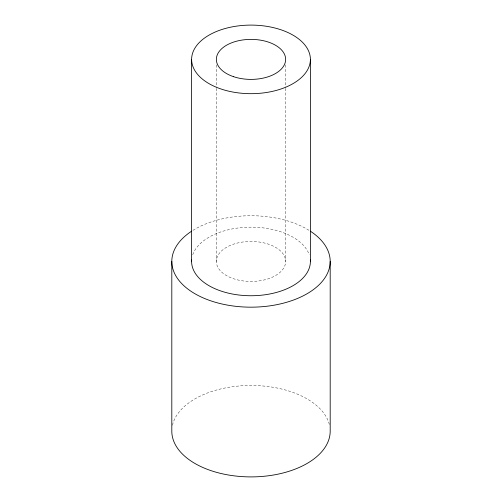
<?xml version="1.0" encoding="UTF-8"?>
<svg xmlns="http://www.w3.org/2000/svg" width="502" height="502" viewBox="0 0 502 502"><rect width="100%" height="100%" fill="white"/><g stroke="black" fill="none" stroke-linecap="round" stroke-linejoin="round"><path stroke-width="0.38" stroke-dasharray="2.51 1.88" d="M285.644 64.871L285.644 87.586M285.644 88.371L285.644 261.448A34.644 20.005 0 0 1 233.675 278.773A34.644 20.005 0 0 1 233.675 244.129A34.644 20.005 0 0 1 285.644 261.448M216.356 64.871L216.356 87.586M216.356 88.371L216.356 261.448M192.963 230.343A79.191 45.72 0 0 1 309.037 230.343M172.487 425.213A79.191 45.72 0 0 1 251 385.461A79.191 45.72 0 0 1 329.513 425.213M192.749 254.752A59.393 34.293 0 0 1 251 227.161A59.393 34.293 0 0 1 309.251 254.752"/><path stroke-width="0.75" d="M330.19 261.448L330.19 431.18A79.191 45.72 0 0 1 251 476.9A79.191 45.72 0 0 1 171.809 431.18L171.809 261.448M310.393 59.393A59.393 34.293 0 0 1 221.307 89.086A59.393 34.293 0 0 1 221.307 29.693A59.393 34.293 0 0 1 310.393 59.393L310.393 261.448M191.607 59.393L191.607 261.448M310.361 231.19A79.191 45.72 0 0 1 305.825 294.442A79.191 45.72 0 0 1 196.175 294.442A79.191 45.72 0 0 1 191.638 231.19M310.336 259.961A59.393 34.293 0 0 1 251 295.741A59.393 34.293 0 0 1 191.664 259.961M233.675 76.712A34.644 20.005 0 0 0 285.644 59.393A34.644 20.005 0 0 0 233.675 42.068A34.644 20.005 0 0 0 233.675 76.712"/></g></svg>
